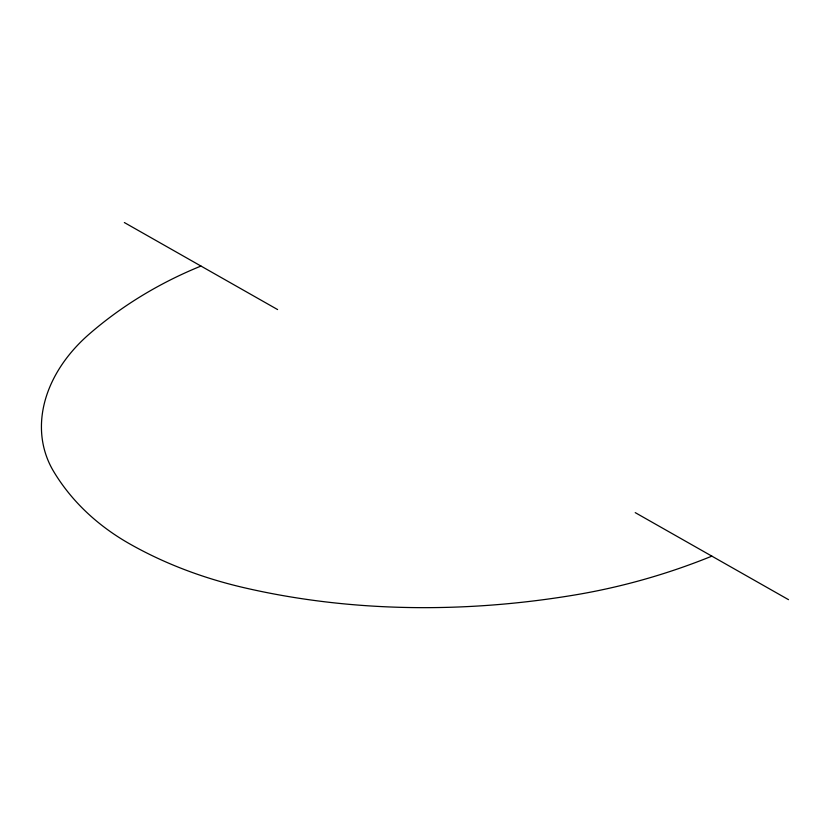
<?xml version="1.0" encoding="UTF-8"?>
<svg xmlns="http://www.w3.org/2000/svg" width="830" height="830" viewBox="0 0 830 830"><rect width="100%" height="100%" fill="white"/><g stroke="black" fill="none" stroke-linecap="round" stroke-linejoin="round"><path stroke-width="1.25" d="M124.344 222.544L277.604 309.569M635.23 512.629L788.5 599.654M711.87 556.142A493.995 372.255 -20.2 0 1 575.366 594.882A746.295 562.377 -20.2 0 1 244.663 587.837A493.995 372.255 -20.2 0 1 129.48 543.754A315.421 237.691 -20.2 0 1 53.67 471.502A149.576 112.714 -20.2 0 1 88.986 334.303A315.421 237.691 -20.2 0 1 200.974 266.057"/></g></svg>
